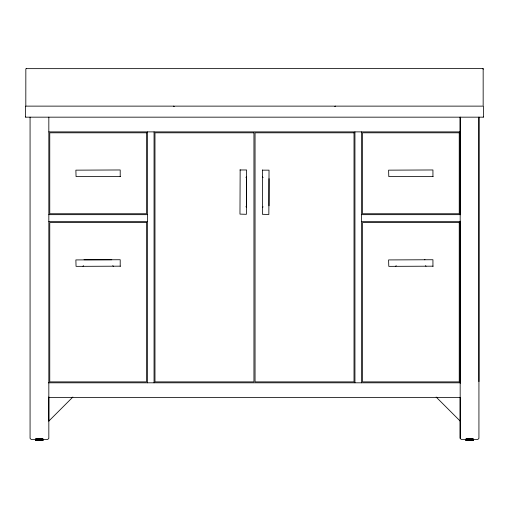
<?xml version="1.0" encoding="UTF-8"?>
<svg xmlns="http://www.w3.org/2000/svg" width="509" height="509" viewBox="0 0 509 509"><rect width="100%" height="100%" fill="white"/><g stroke="black" fill="none" stroke-linecap="round" stroke-linejoin="round"><path stroke-width="0.76" d="M35.655 440.209L35.706 439.012M35.954 439.012L35.878 440.209L35.821 439.012M35.974 440.209L36.069 439.012M36.094 440.209L36.164 439.012L36.247 440.209M36.343 440.209L36.304 439.012M36.444 440.209L36.444 439.012M36.553 440.209L36.508 439.012M36.667 440.209L36.623 439.012M36.794 440.209L36.743 439.012M36.922 440.209L36.871 439.012M37.004 440.209L37.011 439.012M37.062 440.209L37.062 439.012M37.208 440.209L37.208 439.012M37.297 440.209L37.297 439.012M37.361 440.209L37.456 439.012M37.513 440.209L37.513 439.012M37.615 440.209L37.615 439.012M37.679 440.209L37.679 439.012M37.844 440.209L37.844 439.012M37.946 440.209L37.946 439.012M38.016 440.209L38.016 439.012M38.194 440.209L38.194 439.012M38.48 440.209L38.48 439.012M38.55 440.209L38.55 439.012M38.735 440.209L38.735 439.012M38.919 440.209L38.919 439.012M39.225 440.209L39.225 439.012M39.416 440.209L39.416 439.012M39.486 440.209L39.486 439.012M39.677 440.209L39.677 439.012M39.791 440.209L39.791 439.012M39.867 440.209L39.867 439.012M40.166 440.209L40.166 439.012M48.832 420.994L48.832 396.944M246.591 205.623L246.591 178.462M269.032 205.801L269.032 178.64M460.168 438.287L460.168 397.332M460.168 131.806L460.168 117.242M460.263 383.08L460.263 221.154M460.263 214.804L460.263 131.456M465.945 440.215L465.951 439.019L465.939 440.215L473.319 440.215L465.964 440.215L466.053 439.019M466.072 440.215L466.168 439.019M466.193 440.215L466.263 439.019L466.346 440.215M466.441 440.215L466.403 439.019M466.499 440.215L466.543 439.019M466.651 440.215L466.607 439.019M466.766 440.215L466.721 439.019M466.893 440.215L466.893 439.019M467.02 440.215L467.02 439.019M467.103 440.215L467.103 439.019M467.16 440.215L467.16 439.019M467.307 440.215L467.307 439.019M467.459 440.215L467.459 439.019M467.555 440.215L467.555 439.019M467.612 440.215L467.612 439.019M467.777 440.215L467.777 439.019M467.879 440.215L467.879 439.019M467.943 440.215L467.943 439.019M468.045 440.215L468.045 439.019M468.115 440.215L468.115 439.019M468.286 440.215L468.223 439.019M468.401 440.215L468.401 439.019M468.471 440.215L468.471 439.019M468.579 440.215L468.579 439.019M468.649 440.215L468.649 439.019M468.834 440.215L468.834 439.019M469.018 440.215L469.018 439.019M469.323 440.215L469.323 439.019M469.514 440.215L469.514 439.019L469.584 440.215M469.775 440.215L469.775 439.019M469.89 440.215L469.89 439.019M469.966 440.215L469.966 439.019M470.265 440.215L470.265 439.019M478.931 381.629L478.931 117.242M120.391 176.4L76.064 176.591L75.873 170.152L120.207 169.968L120.207 176.591M120.391 266.169L76.057 266.36L75.873 259.921L120.207 259.736L120.207 266.36M433.127 176.4L388.793 176.591L388.609 170.152L432.936 169.968L432.936 176.591M433.121 266.175L388.793 266.36L388.602 259.927L432.936 259.736L432.936 266.36M239.968 169.968L246.591 169.968L246.401 214.302L239.968 214.111L240.153 169.783M262.409 170.152L269.032 170.152L268.847 214.48L262.409 214.295L262.599 169.961M334.757 106.591L335.444 106.127M82.967 266.258L83.482 265.653M395.697 266.258L396.218 265.66M246.49 176.877L245.885 177.393M262.51 207.386L263.115 206.87M483.55 106.496L483.55 116.803L483.187 117.165L25.813 117.165L25.45 116.803L25.45 106.496L25.813 106.127L25.838 68.976L26.283 68.6M483.187 117.165L483.55 116.803M460.168 117.165L460.168 438.364L461.269 439.464L477.83 439.464L478.931 438.364L478.931 117.165M48.883 421.019L72.863 397.039M30.069 117.165L30.069 438.357L31.17 439.464L47.731 439.464L48.832 438.357L48.832 117.165M26.163 68.651L482.786 68.6L483.162 68.976L483.162 106.127L25.813 106.127M48.832 131.882L459.722 131.882M48.832 214.664L147.438 214.664M361.562 214.664L459.716 214.664M48.832 221.65L147.438 221.65M361.562 221.657L459.716 221.657M84.017 259.736L111.789 259.736M424.519 259.736L424.983 259.736M48.374 382.813L460.626 382.813M48.832 397.523L460.136 397.523M173.556 106.127L174.243 106.591M113.348 266.309L112.782 265.653M262.434 176.967L263.115 177.571M245.885 206.692L246.591 207.386M426.027 266.258L425.511 265.66M436.137 397.039L460.168 421.07M25.813 117.165L25.45 116.803M473.275 439.019L473.345 440.215M473.154 439.019L473.154 440.215L473.026 439.019M472.931 439.019L472.995 440.215M472.836 439.019L472.861 440.215M472.753 439.019L472.785 440.215M472.657 439.019L472.696 440.215M472.556 439.019L472.6 440.215M472.447 439.019L472.492 440.215M472.333 439.019L472.333 440.215M472.206 439.019L472.257 440.215M471.996 439.019L471.996 440.215M471.849 439.019L471.938 440.215M471.792 439.019L471.792 440.215M471.639 439.019L471.703 440.215M471.544 439.019L471.544 440.215M471.487 439.019L471.487 440.215M471.321 439.019L471.385 440.215M471.219 439.019L471.219 440.215M471.156 439.019L471.156 440.215M471.054 439.019L471.054 440.215M470.984 439.019L470.984 440.215M470.812 439.019L470.876 440.215M470.52 439.019L470.52 440.215M470.45 439.019L470.45 440.215M470.335 439.019L470.335 440.215M470.151 439.019L470.151 440.215M470.081 439.019L470.081 440.215M469.699 439.019L469.699 440.215M469.4 439.019L469.4 440.215M469.209 439.019L469.209 440.215M469.133 439.019L469.133 440.215M468.948 439.019L468.948 440.215M468.764 439.019L468.764 440.215M361.562 131.882L361.562 382.806M354.945 131.882L354.945 382.806M262.409 177.285L262.409 177.666M154.055 131.882L154.055 382.806M147.438 131.882L147.438 382.806M43.036 439.012L43.055 440.209L35.681 440.209L43.036 440.209L42.928 439.012M42.832 439.012L42.896 440.209M42.737 439.012L42.762 440.209M42.654 439.012L42.686 440.209M42.559 439.012L42.597 440.209M42.393 440.209L42.393 439.012L42.279 440.209M42.234 439.012L42.234 440.209M42.107 439.012L42.158 440.209M41.897 439.012L41.897 440.209M41.751 439.012L41.84 440.209M41.693 439.012L41.693 440.209M41.541 439.012L41.604 440.209M41.452 439.012L41.452 440.209M41.388 439.012L41.388 440.209M41.223 439.012L41.286 440.209M41.121 439.012L41.121 440.209M41.057 439.012L41.057 440.209M40.955 439.012L40.955 440.209M40.885 439.012L40.885 440.209M40.714 439.012L40.777 440.209M40.599 439.012L40.599 440.209M40.529 439.012L40.529 440.209M40.421 439.012L40.421 440.209M40.351 439.012L40.351 440.209M40.236 439.012L40.236 440.209M40.052 439.012L40.052 440.209M39.982 439.012L39.982 440.209M39.607 439.012L39.607 440.209M39.301 439.012L39.301 440.209M39.11 439.012L39.11 440.209M39.034 439.012L39.034 440.209M38.849 439.012L38.849 440.209M38.665 439.012L38.665 440.209M35.84 439.012L35.84 440.209M38.302 439.012L38.302 440.209L38.372 439.012M41.98 439.012L41.98 440.209L42.031 439.012M459.245 222.948L459.245 381.884L362.484 381.884L362.484 222.573L459.245 222.573L459.245 222.948M472.078 439.019L472.078 440.215L472.129 439.019M146.516 132.804L49.755 132.804L49.755 213.748L146.516 213.748L146.516 132.804M253.946 132.804L154.978 132.804L154.978 381.884L253.946 381.884L253.946 132.804M354.022 132.804L255.054 132.804L255.054 381.884L354.022 381.884L354.022 132.804M459.245 132.804L362.484 132.804L362.484 213.748L459.245 213.748L459.245 132.804M146.516 222.573L49.755 222.573L49.755 381.884L146.516 381.884L146.516 222.573M483.162 68.976L482.837 68.651L483.162 68.976M470.698 440.215L470.698 439.019L470.628 440.215"/></g></svg>
